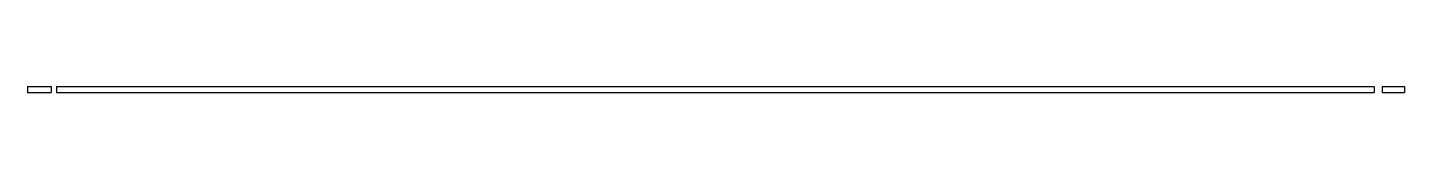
# Model space of a CAD drawing. Header units: millimetres. Extents: x -127 to 127, y -1 to 0.
import ezdxf

# ---------------------------------------------------------------- set-up
doc = ezdxf.new("R2010")
doc.units = ezdxf.units.MM

msp = doc.modelspace()

# ---------------------------------------------------------------- linework, layer by layer
for p, q in [((-127.26, 0), (-122.87, 0)), ((-127.26, 0), (-127.26, -1.05)), ((-122.87, 0), (-122.87, -1.05)), ((-121.89, 0), (121.64, 0)), ((-121.89, 0), (-121.89, -1.05)), ((121.64, 0), (121.64, -1.05)), ((123.11, 0), (127.26, 0)), ((123.11, 0), (123.11, -1.05)), ((127.26, 0), (127.26, -1.05)), ((-127.26, -1.05), (-122.87, -1.05)), ((-121.89, -1.05), (121.64, -1.05)), ((123.11, -1.05), (127.26, -1.05))]:
    msp.add_line(p, q)

doc.saveas('drawing.dxf')
